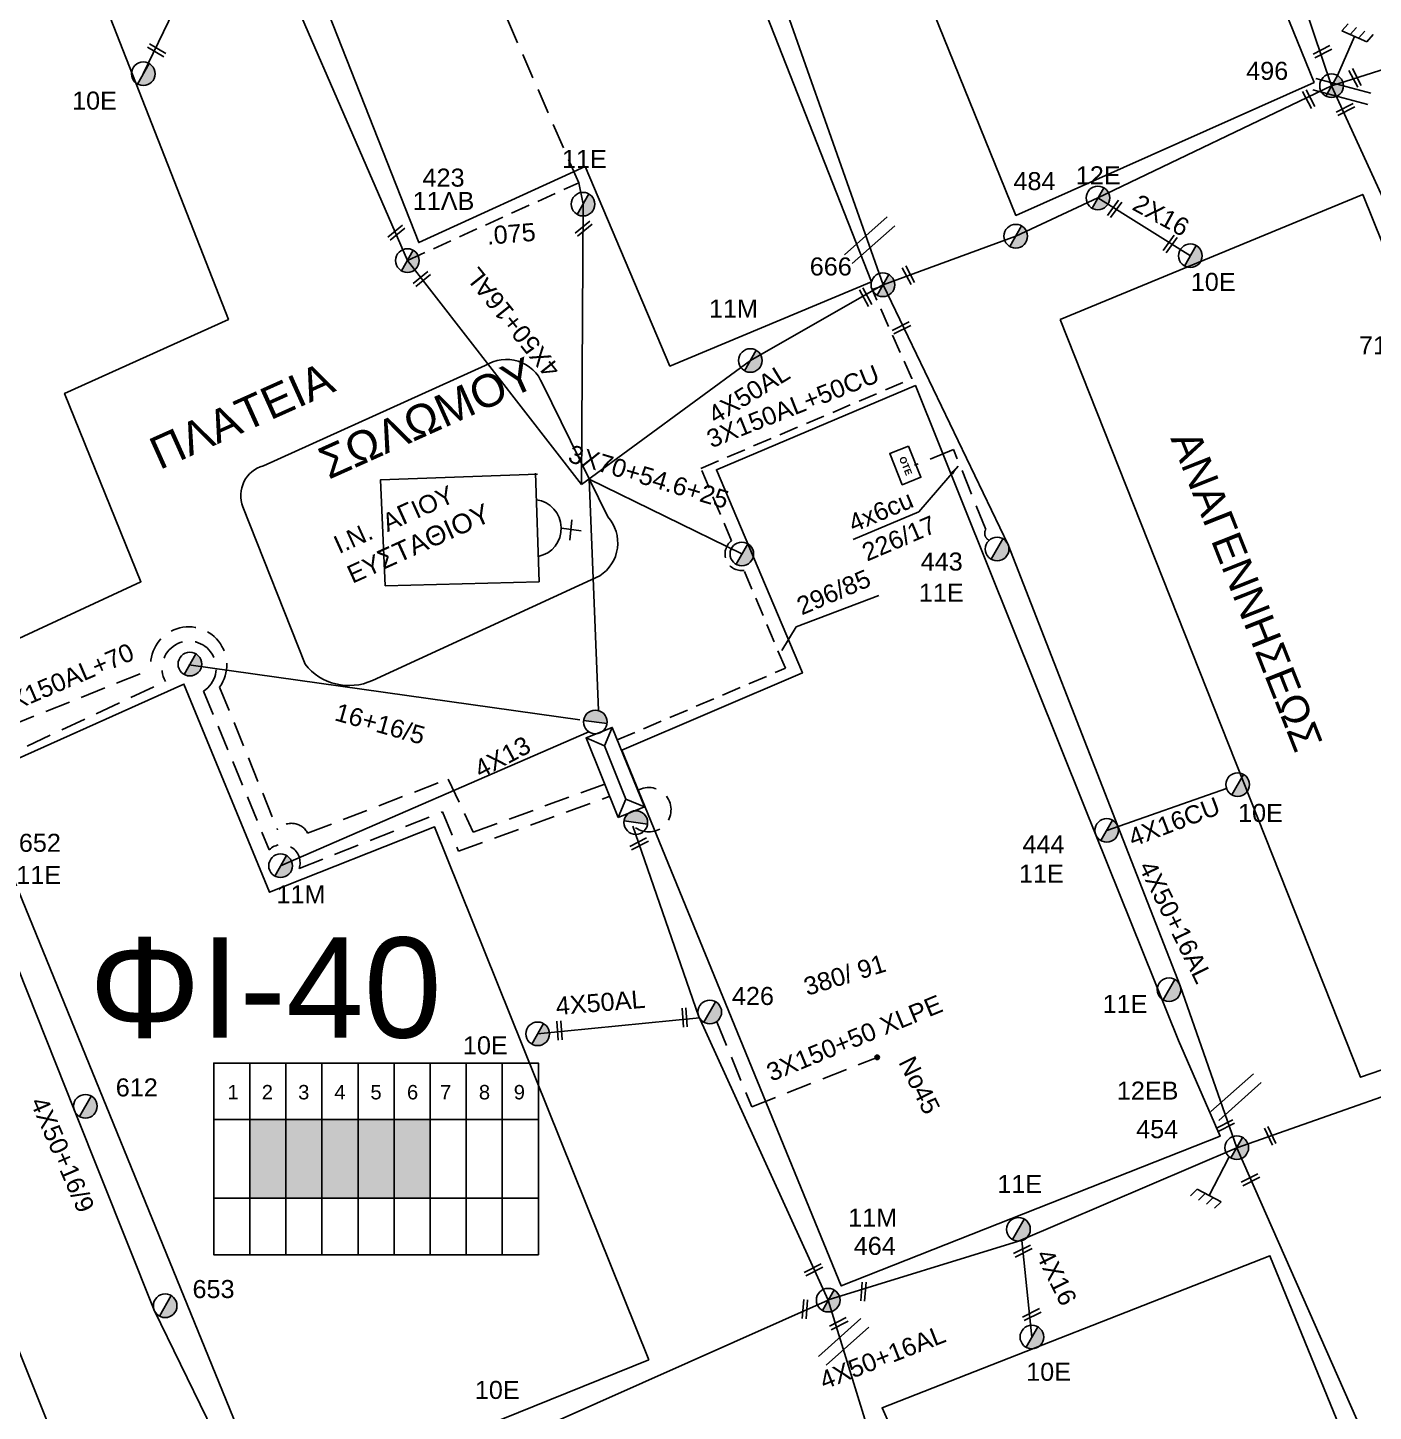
# Model space of a CAD drawing. Header units: millimetres. Extents: x 72 to 3039, y -786 to 786.
# Drawn here: x 380.7 to 515, y 231.2 to 369.4 of the extents above; entities that cross this region are included whole.
import ezdxf
from ezdxf.enums import TextEntityAlignment as Align

# ---------------------------------------------------------------- set-up
doc = ezdxf.new("R2010")
doc.units = ezdxf.units.MM
doc.linetypes.add('DASHED', pattern=[19.05, 12.7, -6.35])
for name, color, linetype in [('Pillar OTE', 7, 'Continuous'), ('Άγνωστα', 7, 'Continuous'), ('Ασφαλειοκιβώτια Χ.Τ 9 αναχωρήσεων', 7, 'Continuous'), ('Γείωση', 7, 'Continuous'), ('Γυμνά εναέρια ΧΤ (1Φ)   2x16AL', 7, 'Continuous'), ('Γυμνά εναέρια ΧΤ (3Φ)   4x16AL', 7, 'Continuous'), ('Γυμνά εναέρια ΧΤ (3Φ)   4x50AL', 7, 'Continuous'), ('Γυμνά εναέρια ΧΤ και ΦΟΠ (3Φ)   4x50+16AL', 7, 'Continuous'), ('Εναέρια παροχή ΧΤ 4x16', 7, 'SYN_LINE'), ('Επιγραφές - Σχήματα', 7, 'Continuous'), ('Καλώδια ΧΤ   3x150+50AL XLPE', 7, 'DASHED'), ('Καλώδια ΧΤ   3x150+70AL', 7, 'DASHED'), ('Καλώδια ΧΤ   3x150AL+50CU', 7, 'DASHED'), ('Μηχανική τομή', 7, 'Continuous'), ('Στύλος ΦΜ', 7, 'Continuous'), ('Στύλος ΦΜ @ 1', 7, 'Continuous'), ('Συνδέσεις', 7, 'Continuous'), ('Συνεστραμμένα ΧΤ   3x70+54.6+25 AL', 7, 'SYN_LINE'), ('Τομή', 7, 'Continuous'), ('Υποσταθμός εναέριος 2 στύλων', 7, 'Continuous'), ('Υποσταθμός πόλεως', 7, 'Continuous'), ('Υπόβαθρο ΔΕΗ', 7, 'Continuous'), ('Υπόγεια Καλώδια Δικτύου ΧΤ   .075', 7, 'DASHED'), ('Υπόγεια καλώδια Παροχών ΧΤ   4x16CU', 7, 'DASHED'), ('Υπόγεια καλώδια Παροχών ΧΤ   4x50AL', 7, 'DASHED'), ('Υπόγεια καλώδια Παροχών ΧΤ   4x6', 7, 'DASHED')]:
    doc.layers.add(name, color=color, linetype=linetype)
doc.styles.get("Standard").update_dxf_attribs({"font": 'arial.ttf'})
doc.linetypes.add('SYN_LINE', pattern='A,0.5,-0.0001,["/\\/\\/\\/",Standard,S=0.1,R=0,X=0,Y=-0.05],-0.25', length=0.7501)
doc.dimstyles.new('ISO-25', dxfattribs={"dimtxt": 2.5, "dimasz": 2.5, "dimexe": 1.25, "dimexo": 0.625, "dimtad": 1, "dimtxsty": 'Standard', "dimcen": 2.5, "dimadec": 0, "dimazin": 0, "dimtfac": 1, "dimtmove": 0, "dimatfit": 3, "dimfxl": 1, "dimarcsym": 0})

# ---------------------------------------------------------------- blocks, each defined once
blk = doc.blocks.new('ΥΠΑΡΧΩΝ ΤΣΙΜΕΝΤΕΝΙΟΣ ΣΤΥΛΟΣ')
at = {"layer": 'Στύλος ΦΜ'}
blk.add_hatch(color=7, dxfattribs=at).paths.add_polyline_path([(-1.29, -2.28, 0.574793), (2.62, 0, 0.268822), (1.3, 2.27)])
at = {"layer": 'Στύλος ΦΜ', "color": 7}
blk.add_line((-1.29, -2.28), (1.3, 2.27), dxfattribs=at)
blk.add_circle((0, 0), 2.62, dxfattribs=at)
at = {"layer": 'Στύλος ΦΜ', "flags": 4}
for tag, p in [('ΑΡΙΘΜΟΣ', (-4.68, 8.05)), ('ΤΥΠΟΣ', (-4.91, 3.03))]:
    blk.add_attdef(tag, p, '', height=4, dxfattribs=at)
blk = doc.blocks.new('ΓΕΙΩΣΗ')
at = {"layer": 'Γείωση', "ltscale": 40}
for p, q in [((-2.34, 11.45), (-3, 9.45)), ((-0.34, 11.45), (-1, 9.45)), ((0, 9.45), (0, 0)), ((1.66, 11.45), (1, 9.45)), ((3.66, 11.45), (3, 9.45))]:
    blk.add_line(p, q, dxfattribs=at)
blk.add_lwpolyline([(-3, 9.45), (3, 9.45)], dxfattribs=at)
blk = doc.blocks.new('ΤΟΜΗ')
at = {"layer": 'Τομή', "ltscale": 40}
for p, q in [((-5.68, 0), (5.68, 0)), ((5.68, -2.33), (-5.68, -2.33))]:
    blk.add_line(p, q, dxfattribs=at)
blk = doc.blocks.new('ΜΗΧΑΝΙΚΗ ΤΟΜΗ')
at = {"layer": 'Μηχανική τομή', "ltscale": 40}
for p, q in [((-1.89, 0.78), (1.89, 0.78)), ((1.89, 0), (-1.89, 0))]:
    blk.add_line(p, q, dxfattribs=at)
blk = doc.blocks.new('ΑΣΦΑΛΕΙΟΚΙΒΩΤΙΟ ΥΠΟΣΤΑΘΜΟΥ 9A ΑΝΑΧΩΡΗΣΕΩΝ')
at = {"layer": 'Ασφαλειοκιβώτια Χ.Τ 9 αναχωρήσεων', "ltscale": 40}
for p, q in [((0, 0), (0, 23.91)), ((4.5, 0), (4.5, 23.91)), ((9, 0), (9, 23.91)), ((13.5, 0), (13.5, 23.91)), ((18, 0), (18, 23.91)), ((22.5, 0), (22.5, 23.91)), ((27, 0), (27, 23.91)), ((31.5, 0), (31.5, 23.91)), ((36, 0), (36, 23.91)), ((0, 16.87), (40.5, 16.87)), ((0, 7.04), (40.5, 7.04))]:
    blk.add_line(p, q, dxfattribs=at)
at = {"layer": 'Ασφαλειοκιβώτια Χ.Τ 9 αναχωρήσεων'}
blk.add_lwpolyline([(40.5, 0), (40.5, 23.91), (0, 23.91), (0, 0)], close=True, dxfattribs=at)
for s, p in [('1', (1.71, 19.38)), ('2', (5.99, 19.38)), ('3', (10.53, 19.38)), ('4', (15.04, 19.38)), ('5', (19.55, 19.38)), ('6', (24.11, 19.38)), ('7', (28.24, 19.38)), ('8', (33.08, 19.38)), ('9', (37.43, 19.38))]:
    blk.add_text(s, height=1.8, dxfattribs=at).set_placement(p)
at = {"layer": 'Ασφαλειοκιβώτια Χ.Τ 9 αναχωρήσεων', "ltscale": 40}
for tag, height, rotation, p in [('ΟΝΟΜΑ', 2.5, 0.6514, (19.14, 25.35)), ('ΚΕΙΜΕΝΟ 1', 1, 90, (2.42, 3.84)), ('ΚΕΙΜΕΝΟ 2', 1, 90, (6.78, 3.84)), ('ΚΕΙΜΕΝΟ 3', 1, 90, (11.38, 3.84)), ('ΚΕΙΜΕΝΟ 4', 1, 90, (15.86, 3.84)), ('ΚΕΙΜΕΝΟ 5', 1, 90, (20.28, 3.84)), ('ΚΕΙΜΕΝΟ 6', 1, 90, (24.74, 3.84)), ('ΚΕΙΜΕΝΟ 7', 1, 90, (29.28, 3.84)), ('ΚΕΙΜΕΝΟ 8', 1, 90, (33.65, 3.84)), ('ΚΕΙΜΕΝΟ 9', 1, 90, (38.21, 3.84)), ('ΣΧ', 1, 0.6514, (20.24, -0.85))]:
    blk.add_attdef(tag, text='', height=height, rotation=rotation, dxfattribs=at).set_placement(p, align=Align.MIDDLE_CENTER)
blk = doc.blocks.new('ΥΠΟΣΤΑΘΜΟΣ ΕΝΑΕΡΙΟΣ ΕΠΙ 2 ΣΤΥΛΩΝ')
at = {"layer": 'Υποσταθμός εναέριος 2 στύλων', "linetype": 'Continuous'}
for points in [[(-11.97, -2.11, 0.574793), (-8.45, -0.07, 0.268822), (-9.64, 1.98)], [(9.68, -2.15, 0.574793), (13.19, -0.1, 0.268822), (12.01, 1.95)]]:
    blk.add_hatch(color=256, dxfattribs=at).paths.add_polyline_path(points)
for p, q in [((-11.97, -2.11), (-9.64, 1.98)), ((9.68, -2.15), (12.01, 1.95))]:
    blk.add_line(p, q, dxfattribs=at)
for centre in [(-10.81, -0.07), (10.84, -0.1)]:
    blk.add_circle(centre, 2.36, dxfattribs=at)
at = {"layer": 'Υποσταθμός πόλεως', "linetype": 'Continuous', "ltscale": 40}
blk.add_lwpolyline([(-8.57, 2.82), (8.57, 2.82), (8.57, -2.82), (-8.57, -2.82)], close=True, dxfattribs=at)
for points in [[(-5.75, 0), (-8.57, 2.82)], [(5.75, 0), (8.57, 2.82)], [(-8.57, -2.82), (-5.75, 0)], [(-5.75, 0), (5.75, 0)], [(8.57, -2.82), (5.75, 0)]]:
    blk.add_lwpolyline(points, dxfattribs=at)
at = {"layer": 'Υποσταθμός εναέριος 2 στύλων', "ltscale": 40, "flags": 1}
for tag, p in [('ΜΕΤΑΣΧΗΜΑΤΙΣΜΟΣ', (14.09, 2.51)), ('ΙΣΧΥΣ', (14.07, -0.28)), ('ΑΡΙΘΜΟΣ', (14.19, -3))]:
    blk.add_attdef(tag, p, '', height=1.8, dxfattribs=at)
blk = doc.blocks.new('_ΣΥΝΔΕΣΗ')
at = {"layer": 'Συνδέσεις', "linetype": 'SYN_LINE', "ltscale": 40}
blk.add_hatch(color=256, dxfattribs=at).paths.add_polyline_path([(0.5, -0.01, 1), (-0.5, -0.01, 1)])
at = {"layer": 'Συνδέσεις'}
blk.add_circle((0, -0.01), 0.5, dxfattribs=at)
blk = doc.blocks.new('PILLAR ΟΤΕ')
at = {"layer": 'Pillar OTE', "ltscale": 40}
blk.add_lwpolyline([(-3.31, 2.02), (3.39, 2.02), (3.39, -1.99), (-3.31, -1.99)], close=True, dxfattribs=at)
at = {"layer": 'Pillar OTE', "insert": (-1.81, 0.71), "char_height": 1.3575, "width": 109.961, "attachment_point": 1}
blk.add_mtext('{\\fArial|b1|i0|c161|p34;OTE}', dxfattribs=at)

msp = doc.modelspace()

# ---------------------------------------------------------------- hatches: boundary and pattern name
at = {"layer": 'Ασφαλειοκιβώτια Χ.Τ 9 αναχωρήσεων'}
for color, points in [(27, [(406.5, 260.36), (402.9, 260.36), (402.9, 252.5), (406.5, 252.5)]), (2, [(410.1, 260.36), (406.5, 260.36), (406.5, 252.5), (410.1, 252.5)]), (1, [(413.7, 260.36), (410.1, 260.36), (410.1, 252.5), (413.7, 252.5)]), (5, [(413.7, 252.5), (417.3, 252.5), (417.3, 260.36), (413.7, 260.36)]), (85, [(420.9, 260.36), (417.3, 260.36), (417.3, 252.5), (420.9, 252.5)])]:
    msp.add_hatch(color=color, dxfattribs=at).paths.add_polyline_path(points)

# ---------------------------------------------------------------- linework, layer by layer
at = {"layer": 'Άγνωστα', "color": 85}
msp.add_lwpolyline([(510.87, 363.56), (502.75, 387.63), (490.39, 416.96), (474.66, 453.34, 0.373543), (476.3, 456.37), (474.9, 459.21), (474.14, 459.3)], format="xyb", dxfattribs=at)
for points in [[(612.9, 402.44), (578.8, 387.75), (542.23, 373.54), (510.87, 363.56)], [(405.97, 285.68), (436.75, 299.05)]]:
    msp.add_lwpolyline(points, dxfattribs=at)
at = {"layer": 'Άγνωστα', "color": 85, "linetype": 'DASHED', "ltscale": 0.2}
msp.add_lwpolyline([(436.16, 351.74), (435.73, 353.88), (428.13, 371.29)], dxfattribs=at)
at = {"layer": 'Άγνωστα', "color": 1}
msp.add_lwpolyline([(466.1, 343.69), (479.35, 348.54), (487.55, 352.36), (510.87, 363.56)], dxfattribs=at)
at = {"layer": 'Άγνωστα', "color": 2, "linetype": 'DASHED', "ltscale": 0.2}
msp.add_lwpolyline([(377.05, 285.29), (373.77, 294.42), (394.48, 304.09, -2.327377), (398.28, 303.13), (404.84, 287.29, -0.787061), (407.82, 285.41), (422.14, 291.08), (423.74, 287.15), (438.78, 292.61)], format="xyb", dxfattribs=at)
at = {"layer": 'Άγνωστα'}
msp.add_lwpolyline([(435.84, 300.26), (396.8, 305.75)], dxfattribs=at)
at = {"layer": 'Γυμνά εναέρια ΧΤ (1Φ)   2x16AL', "color": 1}
msp.add_lwpolyline([(487.55, 352.36), (496.79, 346.58)], dxfattribs=at)
at = {"layer": 'Γυμνά εναέρια ΧΤ (3Φ)   4x16AL', "color": 30, "ltscale": 0.15}
msp.add_lwpolyline([(401.88, 384.66), (392.27, 364.76)], dxfattribs=at)
at = {"layer": 'Γυμνά εναέρια ΧΤ (3Φ)   4x50AL', "color": 85}
msp.add_lwpolyline([(466.09, 343.69), (452.86, 336.13), (436.02, 323.74)], dxfattribs=at)
at = {"layer": 'Γυμνά εναέρια ΧΤ (3Φ)   4x50AL', "color": 27}
msp.add_lwpolyline([(447.79, 270.5), (431.63, 268.91)], dxfattribs=at)
at = {"layer": 'Γυμνά εναέρια ΧΤ (3Φ)   4x50AL', "color": 5, "ltscale": 0.15}
msp.add_lwpolyline([(533.69, 174.38), (525.6, 196.05), (518.68, 218.43), (501.41, 257.54)], dxfattribs=at)
at = {"layer": 'Γυμνά εναέρια ΧΤ και ΦΟΠ (3Φ)   4x50+16AL', "color": 2, "ltscale": 0.2}
msp.add_lwpolyline([(429.98, 437.51), (452.78, 381.53), (466.1, 343.69)], dxfattribs=at)
at = {"layer": 'Γυμνά εναέρια ΧΤ και ΦΟΠ (3Φ)   4x50+16AL', "color": 30}
msp.add_lwpolyline([(418.63, 346.11), (401.69, 385.08), (388.75, 420.33)], dxfattribs=at)
at = {"layer": 'Γυμνά εναέρια ΧΤ και ΦΟΠ (3Φ)   4x50+16AL', "color": 1}
msp.add_lwpolyline([(510.87, 363.56), (522.06, 339.15), (532.15, 314.45), (540.28, 294.39), (546.97, 273.73)], dxfattribs=at)
at = {"layer": 'Γυμνά εναέρια ΧΤ και ΦΟΠ (3Φ)   4x50+16AL', "color": 85}
for points in [[(436.02, 323.74), (436.17, 351.74)], [(436.02, 323.74), (418.63, 346.11)], [(501.41, 257.54), (495.76, 273.71), (489.53, 289.65), (478.59, 317.74), (466.1, 343.69)], [(437.71, 301.18), (437.71, 301.18), (437.71, 301.18), (436.78, 324.29)]]:
    msp.add_lwpolyline(points, dxfattribs=at)
at = {"layer": 'Γυμνά εναέρια ΧΤ και ΦΟΠ (3Φ)   4x50+16AL', "color": 2}
msp.add_lwpolyline([(368.74, 302.59), (375.97, 284.87), (385.39, 261.25), (393.35, 241.32), (403.88, 219.76), (416.89, 179.48), (428.8, 153.09)], dxfattribs=at)
at = {"layer": 'Γυμνά εναέρια ΧΤ και ΦΟΠ (3Φ)   4x50+16AL', "color": 27}
msp.add_lwpolyline([(441.12, 289.63), (447.7, 270.7), (460.63, 242.31), (428.11, 227.85), (403.88, 219.76)], dxfattribs=at)
at = {"layer": 'Γυμνά εναέρια ΧΤ και ΦΟΠ (3Φ)   4x50+16AL', "color": 5}
msp.add_lwpolyline([(546.97, 273.73), (527.32, 266.65), (501.41, 257.54), (479.62, 248.21), (460.62, 242.34)], dxfattribs=at)
at = {"layer": 'Γυμνά εναέρια ΧΤ και ΦΟΠ (3Φ)   4x50+16AL', "color": 1, "ltscale": 15}
msp.add_lwpolyline([(489.25, 165.26), (479.97, 185.91), (472.88, 202.75), (467.13, 221.27), (460.63, 242.31)], dxfattribs=at)
at = {"layer": 'Εναέρια παροχή ΧΤ 4x16', "color": 5, "ltscale": 15}
msp.add_lwpolyline([(479.96, 248.26), (480.97, 238.64)], dxfattribs=at)
at = {"layer": 'Καλώδια ΧΤ   3x150+50AL XLPE', "color": 27, "linetype": 'DASHED', "ltscale": 0.2}
msp.add_lwpolyline([(441.61, 293.2, -1.847702), (441.41, 289.49, -1.847702)], format="xyb", dxfattribs=at)
at = {"layer": 'Καλώδια ΧΤ   3x150+50AL XLPE', "color": 27, "ltscale": 0.2}
msp.add_lwpolyline([(449.52, 270.11), (453, 261.61), (465.52, 266.56)], dxfattribs=at)
at = {"layer": 'Καλώδια ΧΤ   3x150+70AL', "color": 5, "ltscale": 0.2}
msp.add_lwpolyline([(369.76, 302), (370.47, 301.5), (370.82, 300.75), (373.37, 296.55), (378.99, 299.67), (393.03, 305.28, -1.463676), (399.89, 303.53), (405.68, 289.27, -0.541209), (408.67, 288.94), (422.7, 294.34), (425.21, 289.03), (439.49, 294.28)], format="xyb", dxfattribs=at)
at = {"layer": 'Καλώδια ΧΤ   3x150AL+50CU', "color": 1, "ltscale": 0.15}
msp.add_lwpolyline([(439.58, 298.25), (439.58, 298.25), (439.58, 298.25), (456.36, 305.4), (452.23, 315.17, -0.766229), (450.98, 318.14), (447.93, 325.36), (468.99, 334.32), (465.02, 343.21), (466.13, 343.6)], format="xyb", dxfattribs=at)
at = {"layer": 'Συνεστραμμένα ΧΤ   3x70+54.6+25 AL', "color": 85, "ltscale": 15}
msp.add_lwpolyline([(436.78, 324.29), (452.01, 316.82)], dxfattribs=at)
at = {"layer": 'Υπόβαθρο ΔΕΗ'}
for points in [[(447, 430.53), (476.79, 443.48), (509.12, 363.89), (479.36, 350.62), (447, 430.53)], [(395.4, 409.73), (432.77, 425.86), (464.96, 343.99), (444.83, 335.57), (436.38, 355.49), (419.77, 347.91), (395.4, 409.73)], [(370.99, 304.29), (392.03, 314.04), (384.42, 332.84), (400.76, 340.23), (376.82, 401.31), (339.05, 386.01), (370.99, 304.29)], [(483.78, 340.24), (513.98, 352.72), (545.13, 275.38), (513.77, 264.57), (483.78, 340.24)], [(440.03, 297.22), (458.05, 304.94), (449.48, 325.23), (469.33, 333.62), (486.14, 291.75), (495.58, 268.25), (499.75, 258.68), (461.94, 243.74), (440.03, 297.22)], [(431.42, 324.88), (431.78, 314.04), (416.42, 313.65), (415.94, 324.21), (431.6, 324.79)], [(463.13, 318.26), (469.67, 321.03)], [(434, 319.38), (435.97, 319.13)], [(435.04, 320.24), (434.85, 318.2)], [(442.72, 236.36), (421.35, 289.56), (404.88, 283.04), (396.33, 303.82), (375.21, 294.37), (405.09, 221.15), (442.72, 236.36)], [(323.68, 273.51), (359.73, 287.5), (388, 216.93), (350.35, 201.81), (323.39, 273.4)], [(531.87, 175.28), (518.03, 208.81), (518.38, 213.26), (504.71, 246.75), (466, 231.56), (474.16, 213.25), (473.41, 209.15), (490.61, 166.78), (531.87, 175.28)]]:
    msp.add_lwpolyline(points, dxfattribs=at)
msp.add_lwpolyline([(437.83, 314.65), (415.13, 304.19, -0.346699), (408.41, 305.81), (402.21, 321.53, -0.446452), (404.25, 325.61), (426.4, 335.62, -0.475991), (432.1, 333.79), (438.64, 320.52, -0.461861), (437.83, 314.65, 0.875631)], format="xyb", dxfattribs=at)
msp.add_arc((431.12, 319.38), 2.87, 281.4839, 82.2581, dxfattribs=at)
at = {"layer": 'Υπόγεια Καλώδια Δικτύου ΧΤ   .075', "color": 85, "ltscale": 0.15}
msp.add_lwpolyline([(418.63, 346.11), (435.73, 353.88)], dxfattribs=at)
at = {"layer": 'Υπόγεια καλώδια Παροχών ΧΤ   4x16CU', "ltscale": 20}
msp.add_lwpolyline([(488.43, 289.22), (500.39, 293.4)], dxfattribs=at)
at = {"layer": 'Υπόγεια καλώδια Παροχών ΧΤ   4x6', "color": 85, "linetype": 'DASHED', "ltscale": 0.2}
msp.add_lwpolyline([(476.71, 318.18, -0.456817), (476.36, 319.26), (473.15, 327.24), (469.26, 325.68)], format="xyb", dxfattribs=at)

# ---------------------------------------------------------------- block references
at = {"layer": 'Pillar OTE', "xscale": 0.5, "yscale": 0.5, "zscale": 0.5, "rotation": 291.8779795486781}
msp.add_blockref('PILLAR ΟΤΕ', (468.32, 325.67), dxfattribs=at)
at = {"layer": 'Ασφαλειοκιβώτια Χ.Τ 9 αναχωρήσεων', "xscale": 0.7999999999999972, "yscale": 0.7999999999999972, "zscale": 0.7999999999999972}
msp.add_blockref('ΑΣΦΑΛΕΙΟΚΙΒΩΤΙΟ ΥΠΟΣΤΑΘΜΟΥ 9A ΑΝΑΧΩΡΗΣΕΩΝ', (399.3, 246.86), dxfattribs=at)
at = {"layer": 'Γείωση'}
for p, xscale, yscale, zscale, rotation in [((511.46, 364.59), 0.4499999999998211, 0.4499999999998211, 0.4499999999998211, 336.6040800285017), ((500.61, 256.55), 0.4499999999998752, 0.4499999999998752, 0.4499999999998752, 152.6733929185158)]:
    msp.add_blockref('ΓΕΙΩΣΗ', p, dxfattribs=dict(at, xscale=xscale, yscale=yscale, zscale=zscale, rotation=rotation))
at = {"layer": 'Μηχανική τομή'}
for p, xscale, yscale, zscale, rotation in [((393.51, 366.94), 0.4999999999999225, 0.4999999999999225, 0.4999999999999225, 329.4006493688229), ((510.04, 366.79), 0.4999999999999175, 0.4999999999999175, 0.4999999999999175, 26.90664696949336), ((513.05, 364.25), 0.4999999999998876, 0.4999999999998876, 0.4999999999998876, 298.0362376436686), ((508.42, 362.14), 0.4999999999998876, 0.4999999999998876, 0.4999999999998876, 298.0362376436686), ((512.35, 361.02), 0.4999999999999175, 0.4999999999999175, 0.4999999999999175, 26.90664696949336), ((489.37, 351.16), 0.4999999999999008, 0.4999999999999008, 0.4999999999999008, 54.02702963759671), ((417.4, 349.04), 0.4999999999998872, 0.4999999999998872, 0.4999999999998872, 219.2202787762448), ((436.09, 349.44), 0.4999999999998872, 0.4999999999998872, 0.4999999999998872, 219.2202787762448), ((494.92, 347.64), 0.4999999999999071, 0.4999999999999071, 0.4999999999999071, 54.02702963760127), ((468.47, 344.56), 0.4999999999998876, 0.4999999999998876, 0.4999999999998876, 298.0362376436686), ((419.95, 344.42), 0.4999999999998742, 0.4999999999998742, 0.4999999999998742, 219.220278776246), ((464.2, 342.36), 0.4999999999998876, 0.4999999999998876, 0.4999999999998876, 298.0362376436686), ((468.03, 339.21), 0.4999999999999175, 0.4999999999999175, 0.4999999999999175, 26.90664696949336), ((441.84, 287.7), 0.4999999999999175, 0.4999999999999175, 0.4999999999999175, 26.90664696949336), ((446.5, 270.56), 0.4999999999998847, 0.4999999999998847, 0.4999999999998847, 93.86437261053182), ((434.01, 269.25), 0.4999999999999131, 0.4999999999999131, 0.4999999999999131, 93.8643726105316), ((500.34, 259.55), 0.4999999999999175, 0.4999999999999175, 0.4999999999999175, 26.90664696949336), ((504.92, 258.8), 0.4999999999999072, 0.4999999999999072, 0.4999999999999072, 115.147741771131), ((502.86, 254.17), 0.4999999999999175, 0.4999999999999175, 0.4999999999999175, 26.90664696949336), ((480.15, 247.05), 0.4999999999999175, 0.4999999999999175, 0.4999999999999175, 26.90664696949336), ((459.25, 245.17), 0.4999999999999175, 0.4999999999999175, 0.4999999999999175, 26.90664696949336), ((464.34, 243.16), 0.4999999999999011, 0.4999999999999011, 0.4999999999999011, 85.71289651015648), ((458.5, 241.41), 0.4999999999999011, 0.4999999999999011, 0.4999999999999011, 85.71289651015648), ((461.77, 239.8), 0.4999999999999175, 0.4999999999999175, 0.4999999999999175, 26.90664696949336), ((481.04, 240.71), 0.4999999999999175, 0.4999999999999175, 0.4999999999999175, 26.90664696949336)]:
    msp.add_blockref('ΜΗΧΑΝΙΚΗ ΤΟΜΗ', p, dxfattribs=dict(at, xscale=xscale, yscale=yscale, zscale=zscale, rotation=rotation))
at = {"layer": 'Στύλος ΦΜ @ 1', "ltscale": 40}
ref = msp.add_blockref('ΥΠΑΡΧΩΝ ΤΣΙΜΕΝΤΕΝΙΟΣ ΣΤΥΛΟΣ', (392.27, 364.76), dxfattribs=dict(at, xscale=0.4499999999998181, yscale=0.4499999999998181, zscale=0.4499999999998181))
ref.add_attrib('ΑΡΙΘΜΟΣ', '10Ε', (385.16, 361.18), dxfattribs={"layer": 'Στύλος ΦΜ', "height": 1.8, "flags": 4})
ref = msp.add_blockref('ΥΠΑΡΧΩΝ ΤΣΙΜΕΝΤΕΝΙΟΣ ΣΤΥΛΟΣ', (510.87, 363.56), dxfattribs=dict(at, xscale=0.4499999999998181, yscale=0.4499999999998181, zscale=0.4499999999998181))
ref.add_attrib('ΑΡΙΘΜΟΣ', '496', (502.35, 364.15), dxfattribs={"layer": 'Στύλος ΦΜ', "height": 1.8, "flags": 4})
ref = msp.add_blockref('ΥΠΑΡΧΩΝ ΤΣΙΜΕΝΤΕΝΙΟΣ ΣΤΥΛΟΣ', (436.16, 351.74), dxfattribs=dict(at, xscale=0.4499999999998181, yscale=0.4499999999998181, zscale=0.4499999999998181))
ref.add_attrib('ΑΡΙΘΜΟΣ', '11E', (434.06, 355.36), dxfattribs={"layer": 'Στύλος ΦΜ', "height": 1.8, "flags": 4})
ref = msp.add_blockref('ΥΠΑΡΧΩΝ ΤΣΙΜΕΝΤΕΝΙΟΣ ΣΤΥΛΟΣ', (418.63, 346.11), dxfattribs=dict(at, xscale=0.4499999999998181, yscale=0.4499999999998181, zscale=0.4499999999998181))
ref.add_attrib('ΤΥΠΟΣ', '11ΛΒ', (419.16, 351.16), dxfattribs={"layer": 'Στύλος ΦΜ', "height": 1.8, "flags": 4})
ref.add_attrib('ΑΡΙΘΜΟΣ', '423', (420.14, 353.49), dxfattribs={"layer": 'Στύλος ΦΜ', "height": 1.8, "flags": 4})
ref = msp.add_blockref('ΥΠΑΡΧΩΝ ΤΣΙΜΕΝΤΕΝΙΟΣ ΣΤΥΛΟΣ', (487.55, 352.36), dxfattribs=dict(at, xscale=0.4499999999998181, yscale=0.4499999999998181, zscale=0.4499999999998181))
ref.add_attrib('ΤΥΠΟΣ', '12E', (485.34, 353.72), dxfattribs={"layer": 'Στύλος ΦΜ', "height": 1.8, "flags": 4})
ref = msp.add_blockref('ΥΠΑΡΧΩΝ ΤΣΙΜΕΝΤΕΝΙΟΣ ΣΤΥΛΟΣ', (479.35, 348.54), dxfattribs=dict(at, xscale=0.4499999999998181, yscale=0.4499999999998181, zscale=0.4499999999998181))
ref.add_attrib('ΑΡΙΘΜΟΣ', '484', (479.12, 353.14), dxfattribs={"layer": 'Στύλος ΦΜ', "height": 1.8, "flags": 4})
ref = msp.add_blockref('ΥΠΑΡΧΩΝ ΤΣΙΜΕΝΤΕΝΙΟΣ ΣΤΥΛΟΣ', (496.78, 346.59), dxfattribs=dict(at, xscale=0.4499999999998181, yscale=0.4499999999998181, zscale=0.4499999999998181))
ref.add_attrib('ΤΥΠΟΣ', '10E', (496.82, 343.08), dxfattribs={"layer": 'Στύλος ΦΜ', "height": 1.8, "flags": 4})
ref = msp.add_blockref('ΥΠΑΡΧΩΝ ΤΣΙΜΕΝΤΕΝΙΟΣ ΣΤΥΛΟΣ', (466.09, 343.69), dxfattribs=dict(at, xscale=0.4499999999998181, yscale=0.4499999999998181, zscale=0.4499999999998181))
ref.add_attrib('ΑΡΙΘΜΟΣ', '666', (458.79, 344.62), dxfattribs={"layer": 'Στύλος ΦΜ', "height": 1.8, "flags": 4})
ref = msp.add_blockref('ΥΠΑΡΧΩΝ ΤΣΙΜΕΝΤΕΝΙΟΣ ΣΤΥΛΟΣ', (452.86, 336.13), dxfattribs=dict(at, xscale=0.4499999999998181, yscale=0.4499999999998181, zscale=0.4499999999998181))
ref.add_attrib('ΤΥΠΟΣ', '11M', (448.73, 340.42), dxfattribs={"layer": 'Στύλος ΦΜ', "height": 1.8, "flags": 4})
ref = msp.add_blockref('ΥΠΑΡΧΩΝ ΤΣΙΜΕΝΤΕΝΙΟΣ ΣΤΥΛΟΣ', (520.88, 339.15), dxfattribs=dict(at, xscale=0.4499999999998181, yscale=0.4499999999998181, zscale=0.4499999999998181))
ref.add_attrib('ΑΡΙΘΜΟΣ', '714', (513.61, 336.75), dxfattribs={"layer": 'Στύλος ΦΜ', "height": 1.8, "flags": 4})
at = {"layer": 'Στύλος ΦΜ @ 1', "ltscale": 40, "xscale": 0.4499999999998181, "yscale": 0.4499999999998181, "zscale": 0.4499999999998181}
for p in [(452.01, 316.82), (396.92, 305.82)]:
    msp.add_blockref('ΥΠΑΡΧΩΝ ΤΣΙΜΕΝΤΕΝΙΟΣ ΣΤΥΛΟΣ', p, dxfattribs=at)
at = {"layer": 'Στύλος ΦΜ @ 1', "ltscale": 40}
ref = msp.add_blockref('ΥΠΑΡΧΩΝ ΤΣΙΜΕΝΤΕΝΙΟΣ ΣΤΥΛΟΣ', (477.49, 317.31), dxfattribs=dict(at, xscale=0.4499999999998181, yscale=0.4499999999998181, zscale=0.4499999999998181))
ref.add_attrib('ΤΥΠΟΣ', '11Ε', (469.68, 312.06), dxfattribs={"layer": 'Στύλος ΦΜ', "height": 1.8, "flags": 4})
ref.add_attrib('ΑΡΙΘΜΟΣ', '443', (469.86, 315.16), dxfattribs={"layer": 'Στύλος ΦΜ', "height": 1.8, "flags": 4})
ref = msp.add_blockref('ΥΠΑΡΧΩΝ ΤΣΙΜΕΝΤΕΝΙΟΣ ΣΤΥΛΟΣ', (501.5, 293.79), dxfattribs=dict(at, xscale=0.4499999999998181, yscale=0.4499999999998181, zscale=0.4499999999998181))
ref.add_attrib('ΤΥΠΟΣ', '10Ε', (501.54, 290.06), dxfattribs={"layer": 'Στύλος ΦΜ', "height": 1.8, "flags": 4})
ref = msp.add_blockref('ΥΠΑΡΧΩΝ ΤΣΙΜΕΝΤΕΝΙΟΣ ΣΤΥΛΟΣ', (488.43, 289.22), dxfattribs=dict(at, xscale=0.4499999999998181, yscale=0.4499999999998181, zscale=0.4499999999998181))
ref.add_attrib('ΤΥΠΟΣ', '11Ε', (479.67, 284.01), dxfattribs={"layer": 'Στύλος ΦΜ', "height": 1.8, "flags": 4})
ref.add_attrib('ΑΡΙΘΜΟΣ', '444', (480.02, 286.93), dxfattribs={"layer": 'Στύλος ΦΜ', "height": 1.8, "flags": 4})
ref = msp.add_blockref('ΥΠΑΡΧΩΝ ΤΣΙΜΕΝΤΕΝΙΟΣ ΣΤΥΛΟΣ', (377.06, 285.32), dxfattribs=dict(at, xscale=0.4499999999998181, yscale=0.4499999999998181, zscale=0.4499999999998181))
ref.add_attrib('ΤΥΠΟΣ', '11Ε', (379.59, 283.87), dxfattribs={"layer": 'Στύλος ΦΜ', "height": 1.8, "flags": 4})
ref.add_attrib('ΑΡΙΘΜΟΣ', '652', (379.85, 287.08), dxfattribs={"layer": 'Στύλος ΦΜ', "height": 1.8, "flags": 4})
ref = msp.add_blockref('ΥΠΑΡΧΩΝ ΤΣΙΜΕΝΤΕΝΙΟΣ ΣΤΥΛΟΣ', (405.97, 285.69), dxfattribs=dict(at, xscale=0.4499999999998181, yscale=0.4499999999998181, zscale=0.4499999999998181))
ref.add_attrib('ΑΡΙΘΜΟΣ', '11M', (405.56, 281.94), dxfattribs={"layer": 'Στύλος ΦΜ', "height": 1.8, "flags": 4})
ref = msp.add_blockref('ΥΠΑΡΧΩΝ ΤΣΙΜΕΝΤΕΝΙΟΣ ΣΤΥΛΟΣ', (448.81, 271.09), dxfattribs=dict(at, xscale=0.4499999999998181, yscale=0.4499999999998181, zscale=0.4499999999998181))
ref.add_attrib('ΑΡΙΘΜΟΣ', '426', (451.02, 271.79), dxfattribs={"layer": 'Στύλος ΦΜ', "height": 1.8, "flags": 4})
ref = msp.add_blockref('ΥΠΑΡΧΩΝ ΤΣΙΜΕΝΤΕΝΙΟΣ ΣΤΥΛΟΣ', (494.65, 273.32), dxfattribs=dict(at, xscale=0.4499999999998181, yscale=0.4499999999998181, zscale=0.4499999999998181))
ref.add_attrib('ΑΡΙΘΜΟΣ', '11Ε', (488.02, 271), dxfattribs={"layer": 'Στύλος ΦΜ', "height": 1.8, "flags": 4})
ref = msp.add_blockref('ΥΠΑΡΧΩΝ ΤΣΙΜΕΝΤΕΝΙΟΣ ΣΤΥΛΟΣ', (431.63, 268.91), dxfattribs=dict(at, xscale=0.4499999999998181, yscale=0.4499999999998181, zscale=0.4499999999998181))
ref.add_attrib('ΑΡΙΘΜΟΣ', '10E', (424.17, 266.86), dxfattribs={"layer": 'Στύλος ΦΜ', "height": 1.8, "flags": 4})
ref = msp.add_blockref('ΥΠΑΡΧΩΝ ΤΣΙΜΕΝΤΕΝΙΟΣ ΣΤΥΛΟΣ', (386.49, 261.68), dxfattribs=dict(at, xscale=0.4499999999998181, yscale=0.4499999999998181, zscale=0.4499999999998181))
ref.add_attrib('ΑΡΙΘΜΟΣ', '612', (389.52, 262.66), dxfattribs={"layer": 'Στύλος ΦΜ', "height": 1.8, "flags": 4})
ref = msp.add_blockref('ΥΠΑΡΧΩΝ ΤΣΙΜΕΝΤΕΝΙΟΣ ΣΤΥΛΟΣ', (501.41, 257.54), dxfattribs=dict(at, xscale=0.4499999999998181, yscale=0.4499999999998181, zscale=0.4499999999998181))
ref.add_attrib('ΤΥΠΟΣ', '12EB', (489.44, 262.34), dxfattribs={"layer": 'Στύλος ΦΜ', "height": 1.8, "flags": 4})
ref.add_attrib('ΑΡΙΘΜΟΣ', '454', (491.37, 258.49), dxfattribs={"layer": 'Στύλος ΦΜ', "height": 1.8, "flags": 4})
ref = msp.add_blockref('ΥΠΑΡΧΩΝ ΤΣΙΜΕΝΤΕΝΙΟΣ ΣΤΥΛΟΣ', (479.62, 249.39), dxfattribs=dict(at, xscale=0.4499999999998181, yscale=0.4499999999998181, zscale=0.4499999999998181))
ref.add_attrib('ΤΥΠΟΣ', '11E', (477.51, 253.01), dxfattribs={"layer": 'Στύλος ΦΜ', "height": 1.8, "flags": 4})
ref = msp.add_blockref('ΥΠΑΡΧΩΝ ΤΣΙΜΕΝΤΕΝΙΟΣ ΣΤΥΛΟΣ', (460.63, 242.32), dxfattribs=dict(at, xscale=0.4499999999998181, yscale=0.4499999999998181, zscale=0.4499999999998181))
ref.add_attrib('ΤΥΠΟΣ', '11M', (462.62, 249.67), dxfattribs={"layer": 'Στύλος ΦΜ', "height": 1.8, "flags": 4})
ref.add_attrib('ΑΡΙΘΜΟΣ', '464', (463.18, 246.84), dxfattribs={"layer": 'Στύλος ΦΜ', "height": 1.8, "flags": 4})
ref = msp.add_blockref('ΥΠΑΡΧΩΝ ΤΣΙΜΕΝΤΕΝΙΟΣ ΣΤΥΛΟΣ', (394.45, 241.76), dxfattribs=dict(at, xscale=0.4499999999998181, yscale=0.4499999999998181, zscale=0.4499999999998181))
ref.add_attrib('ΑΡΙΘΜΟΣ', '653', (397.18, 242.53), dxfattribs={"layer": 'Στύλος ΦΜ', "height": 1.8, "flags": 4})
ref = msp.add_blockref('ΥΠΑΡΧΩΝ ΤΣΙΜΕΝΤΕΝΙΟΣ ΣΤΥΛΟΣ', (480.96, 238.64), dxfattribs=dict(at, xscale=0.4499999999998181, yscale=0.4499999999998181, zscale=0.4499999999998181))
ref.add_attrib('ΤΥΠΟΣ', '10E', (480.39, 234.27), dxfattribs={"layer": 'Στύλος ΦΜ', "height": 1.8, "flags": 4})
ref = msp.add_blockref('ΥΠΑΡΧΩΝ ΤΣΙΜΕΝΤΕΝΙΟΣ ΣΤΥΛΟΣ', (427.46, 228.83), dxfattribs=dict(at, xscale=0.4499999999998181, yscale=0.4499999999998181, zscale=0.4499999999998181))
ref.add_attrib('ΑΡΙΘΜΟΣ', '10E', (425.36, 232.46), dxfattribs={"layer": 'Στύλος ΦΜ', "height": 1.8, "flags": 4})
at = {"layer": 'Συνδέσεις', "xscale": 0.4499999999998181, "yscale": 0.4499999999998181, "zscale": 0.4499999999998181}
msp.add_blockref('_ΣΥΝΔΕΣΗ', (465.52, 266.57), dxfattribs=at)
at = {"layer": 'Τομή'}
for p, xscale, yscale, zscale, rotation in [((512.05, 363.56), 0.499999999999963, 0.499999999999963, 0.499999999999963, 345.0862212757061), ((464.38, 348.57), 0.4999999999999682, 0.4999999999999682, 0.4999999999999682, 41.68157489176464), ((500.95, 263.03), 0.4999999999999682, 0.4999999999999682, 0.4999999999999682, 41.68157489176464), ((461.78, 238.59), 0.500000000000012, 0.500000000000012, 0.500000000000012, 41.68157489176019)]:
    msp.add_blockref('ΤΟΜΗ', p, dxfattribs=dict(at, xscale=xscale, yscale=yscale, zscale=zscale, rotation=rotation))
at = {"layer": 'Υποσταθμός εναέριος 2 στύλων', "xscale": 0.500000000000017, "yscale": 0.500000000000017, "zscale": 0.500000000000017, "rotation": 112}
msp.add_blockref('ΥΠΟΣΤΑΘΜΟΣ ΕΝΑΕΡΙΟΣ ΕΠΙ 2 ΣΤΥΛΩΝ', (439.37, 295), dxfattribs=at)

# ---------------------------------------------------------------- texts
at = {"layer": 'Άγνωστα', "char_height": 1.8, "width": 36.4294, "attachment_point": 1}
for s, insert, rotation in [('16+16/5', (411.74, 301.97), 344.3545), ('4X13', (425.09, 295.97), 27.931)]:
    msp.add_mtext(s, dxfattribs=dict(at, insert=insert, rotation=rotation))
at = {"layer": 'Γυμνά εναέρια ΧΤ (1Φ)   2x16AL', "insert": (491.72, 352.83), "char_height": 1.8, "width": 36.4294, "attachment_point": 1, "rotation": 331.409}
msp.add_mtext('2X16', dxfattribs=at)
at = {"layer": 'Γυμνά εναέρια ΧΤ και ΦΟΠ (3Φ)   4x50+16AL', "char_height": 1.8, "width": 36.4294, "attachment_point": 1}
for s, insert, rotation in [('4X50+16AL', (432.58, 334.19), 128.8029), ('4X50+16AL', (493.19, 286.4), 296.2819), ('4X50+16/9', (382.6, 262.82), 293.4283), ('4X50+16AL', (459.57, 235.05), 21.4702)]:
    msp.add_mtext(s, dxfattribs=dict(at, insert=insert, rotation=rotation))
at = {"layer": 'Εναέρια παροχή ΧΤ 4x16', "insert": (482.93, 247.65), "char_height": 1.8, "width": 36.4294, "attachment_point": 1, "rotation": 296.2819}
msp.add_mtext('4X16', dxfattribs=at)
at = {"layer": 'Επιγραφές - Σχήματα', "width": 36.4294, "attachment_point": 1}
for s, insert, char_height, rotation in [('{\\H1.083x;ΣΩΛΩMOY}', (409.44, 327.18), 3, 24.1694), ('{\\H1.083x;ΠΛATEIA}', (392.56, 328.14), 3, 24.1694), ('\\pt9.45;ANAΓENNHΣEΩΣ', (497.56, 329.46), 3, 291.6247), ('I.N.  A{\\H1.083x;Γ\\H0.9234x;IOY\\PEY\\H1.083x;ΣTAΘΙΟΥ}', (411, 318.57), 1.8, 24.3509), ('296/85', (457.28, 312.33), 1.8, 23.0811), ('380/ 91', (458, 274.41), 1.8, 17.2505), ('No45', (469.22, 266.88), 1.8, 296.2819)]:
    msp.add_mtext(s, dxfattribs=dict(at, insert=insert, char_height=char_height, rotation=rotation))
at = {"layer": 'Επιγραφές - Σχήματα', "char_height": 1.8, "attachment_point": 1, "rotation": 23.0811}
for s, insert in [('4x6cu', (462.44, 320.6)), ('226/17', (463.8, 317.7))]:
    msp.add_mtext_dynamic_manual_height_columns(s, width=1.8, gutter_width=12.5, heights=[0.118], dxfattribs=dict(at, insert=insert))
at = {"layer": 'Επιγραφές - Σχήματα', "insert": (386.84, 278.53), "char_height": 10, "width": 1.3522, "attachment_point": 1}
msp.add_mtext('ΦI-40', dxfattribs=at)
at = {"layer": 'Καλώδια ΧΤ   3x150+50AL XLPE', "insert": (454.27, 265.78), "char_height": 1.8, "width": 36.4294, "attachment_point": 1, "rotation": 22.3059}
msp.add_mtext('3X150+50 XLPE', dxfattribs=at)
at = {"layer": 'Καλώδια ΧΤ   3x150+70AL', "insert": (377.39, 302.24), "char_height": 1.8, "width": 36.4294, "attachment_point": 1, "rotation": 23.1878}
msp.add_mtext('3X150AL+70', dxfattribs=at)
at = {"layer": 'Καλώδια ΧΤ   3x150AL+50CU', "insert": (448.3, 329.03), "char_height": 1.8, "width": 36.4294, "attachment_point": 1, "rotation": 21.6635}
msp.add_mtext('3X150AL+50CU', dxfattribs=at)
at = {"layer": 'Συνεστραμμένα ΧΤ   3x70+54.6+25 AL', "insert": (435.07, 327.76), "char_height": 1.8, "width": 36.4294, "attachment_point": 1, "rotation": 343.319}
msp.add_mtext('3X70+54.6+25', dxfattribs=at)
at = {"layer": 'Υπόγεια Καλώδια Δικτύου ΧΤ   .075', "insert": (426.47, 349.48), "char_height": 1.8, "width": 36.4294, "attachment_point": 1, "rotation": 4.7602}
msp.add_mtext('.075', dxfattribs=at)
at = {"layer": 'Υπόγεια καλώδια Παροχών ΧΤ   4x16CU', "insert": (490.4, 289.24), "char_height": 1.8, "width": 36.4294, "attachment_point": 1, "rotation": 20.7512}
msp.add_mtext('4X16CU', dxfattribs=at)
at = {"layer": 'Υπόγεια καλώδια Παροχών ΧΤ   4x50AL', "char_height": 1.8, "width": 36.4294, "attachment_point": 1}
for insert, rotation in [((448.43, 331.27), 31.6264), ((433.37, 272.57), 4.7602)]:
    msp.add_mtext('4X50AL', dxfattribs=dict(at, insert=insert, rotation=rotation))

# ---------------------------------------------------------------- leaders
at = {"layer": 'Επιγραφές - Σχήματα', "ltscale": 40}
msp.add_leader([(473.61, 325.59), (469.67, 321.03)], dimstyle='ISO-25', override={"dimasz": 1, "dimtad": 0}, dxfattribs=at)
at = {"layer": 'Επιγραφές - Σχήματα'}
msp.add_leader([(456.01, 307.17), (457.44, 309.54), (465.69, 312.66)], dimstyle='ISO-25', override={"dimasz": 0.5, "dimgap": 0.625, "dimtad": 0}, dxfattribs=at)

doc.saveas('drawing.dxf')
